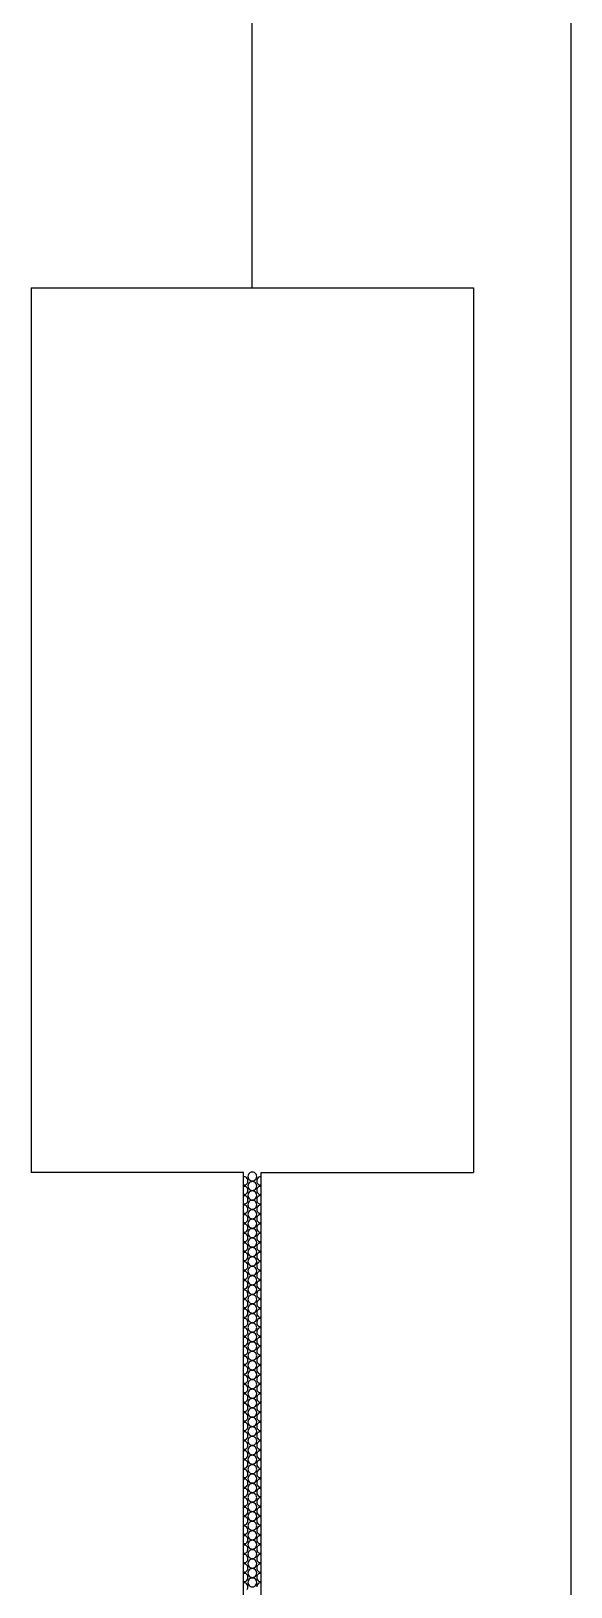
# Model space of a CAD drawing. Extents: x 0 to 40, y 0 to 70.
# Drawn here: x 33.9 to 40, y 16.72 to 34.3 of the extents above; entities that cross this region are included whole.
import ezdxf

# ---------------------------------------------------------------- set-up
doc = ezdxf.new("R2010")
doc.units = 0
doc.header["$MEASUREMENT"] = 0
doc.layers.add('AL_FOIL', color=2, linetype='CONTINUOUS')

msp = doc.modelspace()

# ---------------------------------------------------------------- linework, layer by layer
at = {"layer": 'AL_FOIL', "linetype": 'Continuous'}
msp.add_line((40, 70), (40, 0), dxfattribs=at)
at = {"layer": 'AL_FOIL'}
for p, q in [((36.4, 31.4), (36.4, 38.6)), ((33.9, 31.4), (38.9, 31.4)), ((33.9, 31.4), (33.9, 21.4)), ((38.9, 31.4), (38.9, 21.4)), ((36.3, 21.4), (33.9, 21.4)), ((36.3, 12.5), (36.3, 21.4)), ((36.5, 12.5), (36.5, 21.4)), ((36.5, 21.4), (38.9, 21.4))]:
    msp.add_line(p, q, dxfattribs=at)
for centre, radius, start, end in [((36.313, 21.311), 0.0402, 90, 109.1066), ((36.313, 21.319), 0.0327, 68.794, 90), ((36.313, 21.317), 0.0345, 30, 68.794), ((36.313, 21.295), 0.0345, 291.206, 330), ((36.293, 21.306), 0.0568, 360, 30), ((36.293, 21.306), 0.0568, 330, 0), ((36.4, 21.356), 0.05, 150, 180), ((36.4, 21.356), 0.05, 180, 210), ((36.4, 21.356), 0.05, 120, 150), ((36.4, 21.356), 0.05, 210, 240), ((36.4, 21.249), 0.05, 120, 150), ((36.4, 21.356), 0.05, 90, 120), ((36.4, 21.356), 0.05, 240, 270), ((36.4, 21.249), 0.05, 90, 120), ((36.4, 21.356), 0.05, 60, 90), ((36.4, 21.356), 0.05, 270, 300), ((36.4, 21.249), 0.05, 60, 90), ((36.4, 21.356), 0.05, 30, 60), ((36.4, 21.356), 0.05, 300, 330), ((36.4, 21.249), 0.05, 30, 60), ((36.4, 21.356), 0.05, 0, 30), ((36.4, 21.356), 0.05, 330, 0), ((36.507, 21.306), 0.0568, 150, 180), ((36.507, 21.306), 0.0568, 180, 210), ((36.487, 21.317), 0.0345, 111.206, 150), ((36.487, 21.295), 0.0345, 210, 248.794), ((36.487, 21.319), 0.0327, 90, 111.206), ((36.487, 21.311), 0.0402, 70.8934, 90), ((36.313, 21.301), 0.0402, 250.8934, 270), ((36.313, 21.204), 0.0402, 90, 109.1066), ((36.313, 21.194), 0.0402, 250.8934, 270), ((36.313, 21.098), 0.0402, 90, 109.1066), ((36.313, 21.293), 0.0327, 270, 291.206), ((36.313, 21.212), 0.0327, 68.794, 90), ((36.313, 21.186), 0.0327, 270, 291.206), ((36.313, 21.105), 0.0327, 68.794, 90), ((36.313, 21.21), 0.0345, 30, 68.794), ((36.313, 21.188), 0.0345, 291.206, 330), ((36.313, 21.104), 0.0345, 30, 68.794), ((36.293, 21.199), 0.0568, 0, 30), ((36.293, 21.199), 0.0568, 330, 0), ((36.293, 21.092), 0.0568, 0, 30), ((36.4, 21.249), 0.05, 150, 180), ((36.4, 21.249), 0.05, 180, 210), ((36.4, 21.142), 0.05, 150, 180), ((36.4, 21.142), 0.05, 180, 210), ((36.4, 21.249), 0.05, 210, 240), ((36.4, 21.142), 0.05, 120, 150), ((36.4, 21.142), 0.05, 210, 240), ((36.4, 21.249), 0.05, 240, 270), ((36.4, 21.142), 0.05, 90, 120), ((36.4, 21.142), 0.05, 240, 270), ((36.4, 21.249), 0.05, 270, 300), ((36.4, 21.142), 0.05, 60, 90), ((36.4, 21.142), 0.05, 270, 300), ((36.4, 21.249), 0.05, 300, 330), ((36.4, 21.142), 0.05, 30, 60), ((36.4, 21.142), 0.05, 300, 330), ((36.4, 21.249), 0.05, 0, 30), ((36.4, 21.249), 0.05, 330, 0), ((36.4, 21.142), 0.05, 0, 30), ((36.4, 21.142), 0.05, 330, 0), ((36.507, 21.199), 0.0568, 150, 180), ((36.507, 21.199), 0.0568, 180, 210), ((36.507, 21.092), 0.0568, 150, 180), ((36.487, 21.21), 0.0345, 111.206, 150), ((36.487, 21.188), 0.0345, 210, 248.794), ((36.487, 21.104), 0.0345, 111.206, 150), ((36.487, 21.293), 0.0327, 248.794, 270), ((36.487, 21.212), 0.0327, 90, 111.206), ((36.487, 21.186), 0.0327, 248.794, 270), ((36.487, 21.105), 0.0327, 90, 111.206), ((36.487, 21.301), 0.0402, 270, 289.1066), ((36.487, 21.204), 0.0402, 70.8934, 90), ((36.487, 21.194), 0.0402, 270, 289.1066), ((36.487, 21.098), 0.0402, 70.8934, 90), ((36.313, 21.087), 0.0402, 250.8934, 270), ((36.313, 20.991), 0.0402, 90, 109.1066), ((36.313, 20.98), 0.0402, 250.8934, 270), ((36.313, 20.884), 0.0402, 90, 109.1066), ((36.313, 21.08), 0.0327, 270, 291.206), ((36.313, 20.999), 0.0327, 68.794, 90), ((36.313, 20.973), 0.0327, 270, 291.206), ((36.313, 20.892), 0.0327, 68.794, 90), ((36.313, 21.081), 0.0345, 291.206, 330), ((36.313, 20.997), 0.0345, 30, 68.794), ((36.313, 20.975), 0.0345, 291.206, 330), ((36.293, 21.092), 0.0568, 330, 360), ((36.293, 20.986), 0.0568, 0, 30), ((36.293, 20.986), 0.0568, 330, 360), ((36.4, 21.036), 0.05, 150, 180), ((36.4, 21.036), 0.05, 180, 210), ((36.4, 20.929), 0.05, 150, 180), ((36.4, 20.929), 0.05, 180, 210), ((36.4, 21.036), 0.05, 120, 150), ((36.4, 21.036), 0.05, 210, 240), ((36.4, 20.929), 0.05, 120, 150), ((36.4, 21.036), 0.05, 90, 120), ((36.4, 21.036), 0.05, 240, 270), ((36.4, 20.929), 0.05, 90, 120), ((36.4, 21.036), 0.05, 60, 90), ((36.4, 21.036), 0.05, 270, 300), ((36.4, 20.929), 0.05, 60, 90), ((36.4, 21.036), 0.05, 30, 60), ((36.4, 21.036), 0.05, 300, 330), ((36.4, 20.929), 0.05, 30, 60), ((36.4, 21.036), 0.05, 0, 30), ((36.4, 21.036), 0.05, 330, 0), ((36.4, 20.929), 0.05, 360, 30), ((36.4, 20.929), 0.05, 330, 0), ((36.507, 21.092), 0.0568, 180, 210), ((36.507, 20.986), 0.0568, 150, 180), ((36.507, 20.986), 0.0568, 180, 210), ((36.487, 21.081), 0.0345, 210, 248.794), ((36.487, 20.997), 0.0345, 111.206, 150), ((36.487, 20.975), 0.0345, 210, 248.794), ((36.487, 21.08), 0.0327, 248.794, 270), ((36.487, 20.999), 0.0327, 90, 111.206), ((36.487, 20.973), 0.0327, 248.794, 270), ((36.487, 20.892), 0.0327, 90, 111.206), ((36.487, 21.087), 0.0402, 270, 289.1066), ((36.487, 20.991), 0.0402, 70.8934, 90), ((36.487, 20.98), 0.0402, 270, 289.1066), ((36.487, 20.884), 0.0402, 70.8934, 90), ((36.313, 20.874), 0.0402, 250.8934, 270), ((36.313, 20.778), 0.0402, 90, 109.1066), ((36.313, 20.866), 0.0327, 270, 291.206), ((36.313, 20.785), 0.0327, 68.794, 90), ((36.313, 20.89), 0.0345, 30, 68.794), ((36.313, 20.868), 0.0345, 291.206, 330), ((36.313, 20.784), 0.0345, 30, 68.794), ((36.293, 20.879), 0.0568, 0, 30), ((36.293, 20.879), 0.0568, 330, 360), ((36.293, 20.772), 0.0568, 360, 30), ((36.293, 20.772), 0.0568, 330, 0), ((36.4, 20.822), 0.05, 150, 180), ((36.4, 20.822), 0.05, 180, 210), ((36.4, 20.929), 0.05, 210, 240), ((36.4, 20.822), 0.05, 120, 150), ((36.4, 20.822), 0.05, 210, 240), ((36.4, 20.716), 0.05, 120, 150), ((36.4, 20.929), 0.05, 240, 270), ((36.4, 20.822), 0.05, 90, 120), ((36.4, 20.822), 0.05, 240, 270), ((36.4, 20.716), 0.05, 90, 120), ((36.4, 20.929), 0.05, 270, 300), ((36.4, 20.822), 0.05, 60, 90), ((36.4, 20.822), 0.05, 270, 300), ((36.4, 20.716), 0.05, 60, 90), ((36.4, 20.929), 0.05, 300, 330), ((36.4, 20.822), 0.05, 30, 60), ((36.4, 20.822), 0.05, 300, 330), ((36.4, 20.716), 0.05, 30, 60), ((36.4, 20.822), 0.05, 0, 30), ((36.4, 20.822), 0.05, 330, 360), ((36.507, 20.879), 0.0568, 150, 180), ((36.507, 20.879), 0.0568, 180, 210), ((36.507, 20.772), 0.0568, 150, 180), ((36.507, 20.772), 0.0568, 180, 210), ((36.487, 20.89), 0.0345, 111.206, 150), ((36.487, 20.868), 0.0345, 210, 248.794), ((36.487, 20.784), 0.0345, 111.206, 150), ((36.487, 20.866), 0.0327, 248.794, 270), ((36.487, 20.785), 0.0327, 90, 111.206), ((36.487, 20.874), 0.0402, 270, 289.1066), ((36.487, 20.778), 0.0402, 70.8934, 90), ((36.313, 20.767), 0.0402, 250.8934, 270), ((36.313, 20.671), 0.0402, 90, 109.1066), ((36.313, 20.66), 0.0402, 250.8934, 270), ((36.313, 20.564), 0.0402, 90, 109.1066), ((36.313, 20.76), 0.0327, 270, 291.206), ((36.313, 20.678), 0.0327, 68.794, 90), ((36.313, 20.653), 0.0327, 270, 291.206), ((36.313, 20.572), 0.0327, 68.794, 90), ((36.313, 20.761), 0.0345, 291.206, 330), ((36.313, 20.677), 0.0345, 30, 68.794), ((36.313, 20.655), 0.0345, 291.206, 330), ((36.313, 20.57), 0.0345, 30, 68.794), ((36.293, 20.666), 0.0568, 0, 30), ((36.293, 20.666), 0.0568, 330, 0), ((36.293, 20.559), 0.0568, 0, 30), ((36.4, 20.716), 0.05, 150, 180), ((36.4, 20.716), 0.05, 180, 210), ((36.4, 20.609), 0.05, 150, 180), ((36.4, 20.609), 0.05, 180, 210), ((36.4, 20.716), 0.05, 210, 240), ((36.4, 20.609), 0.05, 120, 150), ((36.4, 20.609), 0.05, 210, 240), ((36.4, 20.716), 0.05, 240, 270), ((36.4, 20.609), 0.05, 90, 120), ((36.4, 20.716), 0.05, 270, 300), ((36.4, 20.609), 0.05, 60, 90), ((36.4, 20.716), 0.05, 300, 330), ((36.4, 20.609), 0.05, 30, 60), ((36.4, 20.609), 0.05, 300, 330), ((36.4, 20.716), 0.05, 360, 30), ((36.4, 20.716), 0.05, 330, 0), ((36.4, 20.609), 0.05, 0, 30), ((36.4, 20.609), 0.05, 330, 0), ((36.507, 20.666), 0.0568, 150, 180), ((36.507, 20.666), 0.0568, 180, 210), ((36.507, 20.559), 0.0568, 150, 180), ((36.487, 20.761), 0.0345, 210, 248.794), ((36.487, 20.677), 0.0345, 111.206, 150), ((36.487, 20.655), 0.0345, 210, 248.794), ((36.487, 20.57), 0.0345, 111.206, 150), ((36.487, 20.76), 0.0327, 248.794, 270), ((36.487, 20.678), 0.0327, 90, 111.206), ((36.487, 20.653), 0.0327, 248.794, 270), ((36.487, 20.572), 0.0327, 90, 111.206), ((36.487, 20.767), 0.0402, 270, 289.1066), ((36.487, 20.671), 0.0402, 70.8934, 90), ((36.487, 20.66), 0.0402, 270, 289.1066), ((36.487, 20.564), 0.0402, 70.8934, 90), ((36.313, 20.554), 0.0402, 250.8934, 270), ((36.313, 20.458), 0.0402, 90, 109.1066), ((36.313, 20.447), 0.0402, 250.8934, 270), ((36.313, 20.546), 0.0327, 270, 291.206), ((36.313, 20.465), 0.0327, 68.794, 90), ((36.313, 20.439), 0.0327, 270, 291.206), ((36.313, 20.548), 0.0345, 291.206, 330), ((36.313, 20.463), 0.0345, 30, 68.794), ((36.313, 20.441), 0.0345, 291.206, 330), ((36.293, 20.559), 0.0568, 330, 360), ((36.293, 20.452), 0.0568, 0, 30), ((36.293, 20.452), 0.0568, 330, 360), ((36.4, 20.502), 0.05, 150, 180), ((36.4, 20.502), 0.05, 180, 210), ((36.4, 20.396), 0.05, 150, 180), ((36.4, 20.396), 0.05, 180, 210), ((36.4, 20.502), 0.05, 120, 150), ((36.4, 20.502), 0.05, 210, 240), ((36.4, 20.396), 0.05, 120, 150), ((36.4, 20.609), 0.05, 240, 270), ((36.4, 20.502), 0.05, 90, 120), ((36.4, 20.502), 0.05, 240, 270), ((36.4, 20.396), 0.05, 90, 120), ((36.4, 20.609), 0.05, 270, 300), ((36.4, 20.502), 0.05, 60, 90), ((36.4, 20.502), 0.05, 270, 300), ((36.4, 20.396), 0.05, 60, 90), ((36.4, 20.502), 0.05, 30, 60), ((36.4, 20.502), 0.05, 300, 330), ((36.4, 20.396), 0.05, 30, 60), ((36.4, 20.502), 0.05, 360, 30), ((36.4, 20.502), 0.05, 330, 0), ((36.4, 20.396), 0.05, 0, 30), ((36.4, 20.396), 0.05, 330, 360), ((36.507, 20.559), 0.0568, 180, 210), ((36.507, 20.452), 0.0568, 150, 180), ((36.507, 20.452), 0.0568, 180, 210), ((36.487, 20.548), 0.0345, 210, 248.794), ((36.487, 20.463), 0.0345, 111.206, 150), ((36.487, 20.441), 0.0345, 210, 248.794), ((36.487, 20.546), 0.0327, 248.794, 270), ((36.487, 20.465), 0.0327, 90, 111.206), ((36.487, 20.439), 0.0327, 248.794, 270), ((36.487, 20.554), 0.0402, 270, 289.1066), ((36.487, 20.458), 0.0402, 70.8934, 90), ((36.487, 20.447), 0.0402, 270, 289.1066), ((36.313, 20.351), 0.0402, 90, 109.1066), ((36.313, 20.34), 0.0402, 250.8934, 270), ((36.313, 20.244), 0.0402, 90, 109.1066), ((36.313, 20.358), 0.0327, 68.794, 90), ((36.313, 20.333), 0.0327, 270, 291.206), ((36.313, 20.252), 0.0327, 68.794, 90), ((36.313, 20.357), 0.0345, 30, 68.794), ((36.313, 20.334), 0.0345, 291.206, 330), ((36.313, 20.25), 0.0345, 30, 68.794), ((36.293, 20.346), 0.0568, 0, 30), ((36.293, 20.346), 0.0568, 330, 360), ((36.293, 20.239), 0.0568, 360, 30), ((36.293, 20.239), 0.0568, 330, 360), ((36.4, 20.289), 0.05, 150, 180), ((36.4, 20.289), 0.05, 180, 210), ((36.4, 20.396), 0.05, 210, 240), ((36.4, 20.289), 0.05, 120, 150), ((36.4, 20.289), 0.05, 210, 240), ((36.4, 20.182), 0.05, 120, 150), ((36.4, 20.396), 0.05, 240, 270), ((36.4, 20.289), 0.05, 90, 120), ((36.4, 20.289), 0.05, 240, 270), ((36.4, 20.182), 0.05, 90, 120), ((36.4, 20.396), 0.05, 270, 300), ((36.4, 20.289), 0.05, 60, 90), ((36.4, 20.289), 0.05, 270, 300), ((36.4, 20.182), 0.05, 60, 90), ((36.4, 20.396), 0.05, 300, 330), ((36.4, 20.289), 0.05, 30, 60), ((36.4, 20.289), 0.05, 300, 330), ((36.4, 20.182), 0.05, 30, 60), ((36.4, 20.289), 0.05, 0, 30), ((36.4, 20.289), 0.05, 330, 360), ((36.507, 20.346), 0.0568, 150, 180), ((36.507, 20.346), 0.0568, 180, 210), ((36.507, 20.239), 0.0568, 150, 180), ((36.507, 20.239), 0.0568, 180, 210), ((36.487, 20.357), 0.0345, 111.206, 150), ((36.487, 20.334), 0.0345, 210, 248.794), ((36.487, 20.25), 0.0345, 111.206, 150), ((36.487, 20.358), 0.0327, 90, 111.206), ((36.487, 20.333), 0.0327, 248.794, 270), ((36.487, 20.252), 0.0327, 90, 111.206), ((36.487, 20.351), 0.0402, 70.8934, 90), ((36.487, 20.34), 0.0402, 270, 289.1066), ((36.487, 20.244), 0.0402, 70.8934, 90), ((36.313, 20.234), 0.0402, 250.8934, 270), ((36.313, 20.137), 0.0402, 90, 109.1066), ((36.313, 20.127), 0.0402, 250.8934, 270), ((36.313, 20.031), 0.0402, 90, 109.1066), ((36.313, 20.226), 0.0327, 270, 291.206), ((36.313, 20.145), 0.0327, 68.794, 90), ((36.313, 20.119), 0.0327, 270, 291.206), ((36.313, 20.038), 0.0327, 68.794, 90), ((36.313, 20.228), 0.0345, 291.206, 330), ((36.313, 20.143), 0.0345, 30, 68.794), ((36.313, 20.121), 0.0345, 291.206, 330), ((36.313, 20.037), 0.0345, 30, 68.794), ((36.293, 20.132), 0.0568, 360, 30), ((36.293, 20.132), 0.0568, 330, 0), ((36.293, 20.025), 0.0568, 360, 30), ((36.4, 20.182), 0.05, 150, 180), ((36.4, 20.182), 0.05, 180, 210), ((36.4, 20.076), 0.05, 150, 180), ((36.4, 20.076), 0.05, 180, 210), ((36.4, 20.182), 0.05, 210, 240), ((36.4, 20.076), 0.05, 120, 150), ((36.4, 20.076), 0.05, 210, 240), ((36.4, 20.182), 0.05, 240, 270), ((36.4, 20.076), 0.05, 90, 120), ((36.4, 20.182), 0.05, 270, 300), ((36.4, 20.076), 0.05, 60, 90), ((36.4, 20.182), 0.05, 300, 330), ((36.4, 20.076), 0.05, 30, 60), ((36.4, 20.076), 0.05, 300, 330), ((36.4, 20.182), 0.05, 360, 30), ((36.4, 20.182), 0.05, 330, 0), ((36.4, 20.076), 0.05, 0, 30), ((36.4, 20.076), 0.05, 330, 360), ((36.507, 20.132), 0.0568, 150, 180), ((36.507, 20.132), 0.0568, 180, 210), ((36.507, 20.025), 0.0568, 150, 180), ((36.487, 20.228), 0.0345, 210, 248.794), ((36.487, 20.143), 0.0345, 111.206, 150), ((36.487, 20.121), 0.0345, 210, 248.794), ((36.487, 20.037), 0.0345, 111.206, 150), ((36.487, 20.226), 0.0327, 248.794, 270), ((36.487, 20.145), 0.0327, 90, 111.206), ((36.487, 20.119), 0.0327, 248.794, 270), ((36.487, 20.038), 0.0327, 90, 111.206), ((36.487, 20.234), 0.0402, 270, 289.1066), ((36.487, 20.137), 0.0402, 70.8934, 90), ((36.487, 20.127), 0.0402, 270, 289.1066), ((36.487, 20.031), 0.0402, 70.8934, 90), ((36.313, 20.02), 0.0402, 250.8934, 270), ((36.313, 19.924), 0.0402, 90, 109.1066), ((36.313, 19.914), 0.0402, 250.8934, 270), ((36.313, 20.013), 0.0327, 270, 291.206), ((36.313, 19.932), 0.0327, 68.794, 90), ((36.313, 19.906), 0.0327, 270, 291.206), ((36.313, 20.014), 0.0345, 291.206, 330), ((36.313, 19.93), 0.0345, 30, 68.794), ((36.313, 19.908), 0.0345, 291.206, 330), ((36.293, 20.025), 0.0568, 330, 0), ((36.293, 19.919), 0.0568, 0, 30), ((36.293, 19.919), 0.0568, 330, 360), ((36.4, 19.969), 0.05, 150, 180), ((36.4, 19.969), 0.05, 180, 210), ((36.4, 19.862), 0.05, 150, 180), ((36.4, 19.969), 0.05, 120, 150), ((36.4, 19.969), 0.05, 210, 240), ((36.4, 19.862), 0.05, 120, 150), ((36.4, 20.076), 0.05, 240, 270), ((36.4, 19.969), 0.05, 90, 120), ((36.4, 19.969), 0.05, 240, 270), ((36.4, 19.862), 0.05, 90, 120), ((36.4, 20.076), 0.05, 270, 300), ((36.4, 19.969), 0.05, 60, 90), ((36.4, 19.969), 0.05, 270, 300), ((36.4, 19.862), 0.05, 60, 90), ((36.4, 19.969), 0.05, 30, 60), ((36.4, 19.969), 0.05, 300, 330), ((36.4, 19.862), 0.05, 30, 60), ((36.4, 19.969), 0.05, 0, 30), ((36.4, 19.969), 0.05, 330, 360), ((36.4, 19.862), 0.05, 360, 30), ((36.507, 20.025), 0.0568, 180, 210), ((36.507, 19.919), 0.0568, 150, 180), ((36.507, 19.919), 0.0568, 180, 210), ((36.487, 20.014), 0.0345, 210, 248.794), ((36.487, 19.93), 0.0345, 111.206, 150), ((36.487, 19.908), 0.0345, 210, 248.794), ((36.487, 20.013), 0.0327, 248.794, 270), ((36.487, 19.932), 0.0327, 90, 111.206), ((36.487, 19.906), 0.0327, 248.794, 270), ((36.487, 20.02), 0.0402, 270, 289.1066), ((36.487, 19.924), 0.0402, 70.8934, 90), ((36.487, 19.914), 0.0402, 270, 289.1066), ((36.313, 19.817), 0.0402, 90, 109.1066), ((36.313, 19.807), 0.0402, 250.8934, 270), ((36.313, 19.711), 0.0402, 90, 109.1066), ((36.313, 19.825), 0.0327, 68.794, 90), ((36.313, 19.799), 0.0327, 270, 291.206), ((36.313, 19.718), 0.0327, 68.794, 90), ((36.313, 19.823), 0.0345, 30, 68.794), ((36.313, 19.801), 0.0345, 291.206, 330), ((36.313, 19.717), 0.0345, 30, 68.794), ((36.293, 19.812), 0.0568, 360, 30), ((36.293, 19.812), 0.0568, 330, 0), ((36.293, 19.705), 0.0568, 360, 30), ((36.293, 19.705), 0.0568, 330, 360), ((36.4, 19.862), 0.05, 180, 210), ((36.4, 19.755), 0.05, 150, 180), ((36.4, 19.755), 0.05, 180, 210), ((36.4, 19.862), 0.05, 210, 240), ((36.4, 19.755), 0.05, 120, 150), ((36.4, 19.755), 0.05, 210, 240), ((36.4, 19.862), 0.05, 240, 270), ((36.4, 19.755), 0.05, 90, 120), ((36.4, 19.755), 0.05, 240, 270), ((36.4, 19.649), 0.05, 90, 120), ((36.4, 19.862), 0.05, 270, 300), ((36.4, 19.755), 0.05, 60, 90), ((36.4, 19.755), 0.05, 270, 300), ((36.4, 19.649), 0.05, 60, 90), ((36.4, 19.862), 0.05, 300, 330), ((36.4, 19.755), 0.05, 30, 60), ((36.4, 19.755), 0.05, 300, 330), ((36.4, 19.862), 0.05, 330, 0), ((36.4, 19.755), 0.05, 360, 30), ((36.4, 19.755), 0.05, 330, 0), ((36.507, 19.812), 0.0568, 150, 180), ((36.507, 19.812), 0.0568, 180, 210), ((36.507, 19.705), 0.0568, 150, 180), ((36.507, 19.705), 0.0568, 180, 210), ((36.487, 19.823), 0.0345, 111.206, 150), ((36.487, 19.801), 0.0345, 210, 248.794), ((36.487, 19.717), 0.0345, 111.206, 150), ((36.487, 19.825), 0.0327, 90, 111.206), ((36.487, 19.799), 0.0327, 248.794, 270), ((36.487, 19.718), 0.0327, 90, 111.206), ((36.487, 19.817), 0.0402, 70.8934, 90), ((36.487, 19.807), 0.0402, 270, 289.1066), ((36.487, 19.711), 0.0402, 70.8934, 90), ((36.313, 19.7), 0.0402, 250.8934, 270), ((36.313, 19.604), 0.0402, 90, 109.1066), ((36.313, 19.593), 0.0402, 250.8934, 270), ((36.313, 19.497), 0.0402, 90, 109.1066), ((36.313, 19.693), 0.0327, 270, 291.206), ((36.313, 19.612), 0.0327, 68.794, 90), ((36.313, 19.586), 0.0327, 270, 291.206), ((36.313, 19.505), 0.0327, 68.794, 90), ((36.313, 19.694), 0.0345, 291.206, 330), ((36.313, 19.61), 0.0345, 30, 68.794), ((36.313, 19.588), 0.0345, 291.206, 330), ((36.313, 19.503), 0.0345, 30, 68.794), ((36.293, 19.599), 0.0568, 360, 30), ((36.293, 19.599), 0.0568, 330, 0), ((36.293, 19.492), 0.0568, 360, 30), ((36.4, 19.649), 0.05, 150, 180), ((36.4, 19.649), 0.05, 180, 210), ((36.4, 19.542), 0.05, 150, 180), ((36.4, 19.542), 0.05, 180, 210), ((36.4, 19.649), 0.05, 120, 150), ((36.4, 19.649), 0.05, 210, 240), ((36.4, 19.542), 0.05, 120, 150), ((36.4, 19.542), 0.05, 210, 240), ((36.4, 19.649), 0.05, 240, 270), ((36.4, 19.542), 0.05, 90, 120), ((36.4, 19.649), 0.05, 270, 300), ((36.4, 19.542), 0.05, 60, 90), ((36.4, 19.649), 0.05, 30, 60), ((36.4, 19.649), 0.05, 300, 330), ((36.4, 19.542), 0.05, 30, 60), ((36.4, 19.542), 0.05, 300, 330), ((36.4, 19.649), 0.05, 360, 30), ((36.4, 19.649), 0.05, 330, 0), ((36.4, 19.542), 0.05, 360, 30), ((36.4, 19.542), 0.05, 330, 360), ((36.507, 19.599), 0.0568, 150, 180), ((36.507, 19.599), 0.0568, 180, 210), ((36.507, 19.492), 0.0568, 150, 180), ((36.487, 19.694), 0.0345, 210, 248.794), ((36.487, 19.61), 0.0345, 111.206, 150), ((36.487, 19.588), 0.0345, 210, 248.794), ((36.487, 19.503), 0.0345, 111.206, 150), ((36.487, 19.693), 0.0327, 248.794, 270), ((36.487, 19.612), 0.0327, 90, 111.206), ((36.487, 19.586), 0.0327, 248.794, 270), ((36.487, 19.505), 0.0327, 90, 111.206), ((36.487, 19.7), 0.0402, 270, 289.1066), ((36.487, 19.604), 0.0402, 70.8934, 90), ((36.487, 19.593), 0.0402, 270, 289.1066), ((36.487, 19.497), 0.0402, 70.8934, 90), ((36.313, 19.487), 0.0402, 250.8934, 270), ((36.313, 19.391), 0.0402, 90, 109.1066), ((36.313, 19.38), 0.0402, 250.8934, 270), ((36.313, 19.479), 0.0327, 270, 291.206), ((36.313, 19.398), 0.0327, 68.794, 90), ((36.313, 19.373), 0.0327, 270, 291.206), ((36.313, 19.481), 0.0345, 291.206, 330), ((36.313, 19.396), 0.0345, 30, 68.794), ((36.313, 19.374), 0.0345, 291.206, 330), ((36.293, 19.492), 0.0568, 330, 0), ((36.293, 19.385), 0.0568, 0, 30), ((36.293, 19.385), 0.0568, 330, 360), ((36.4, 19.435), 0.05, 150, 180), ((36.4, 19.435), 0.05, 180, 210), ((36.4, 19.329), 0.05, 150, 180), ((36.4, 19.435), 0.05, 120, 150), ((36.4, 19.435), 0.05, 210, 240), ((36.4, 19.329), 0.05, 120, 150), ((36.4, 19.542), 0.05, 240, 270), ((36.4, 19.435), 0.05, 90, 120), ((36.4, 19.435), 0.05, 240, 270), ((36.4, 19.329), 0.05, 90, 120), ((36.4, 19.542), 0.05, 270, 300), ((36.4, 19.435), 0.05, 60, 90), ((36.4, 19.435), 0.05, 270, 300), ((36.4, 19.329), 0.05, 60, 90), ((36.4, 19.435), 0.05, 30, 60), ((36.4, 19.435), 0.05, 300, 330), ((36.4, 19.329), 0.05, 30, 60), ((36.4, 19.435), 0.05, 0, 30), ((36.4, 19.435), 0.05, 330, 360), ((36.4, 19.329), 0.05, 360, 30), ((36.507, 19.492), 0.0568, 180, 210), ((36.507, 19.385), 0.0568, 150, 180), ((36.507, 19.385), 0.0568, 180, 210), ((36.487, 19.481), 0.0345, 210, 248.794), ((36.487, 19.396), 0.0345, 111.206, 150), ((36.487, 19.374), 0.0345, 210, 248.794), ((36.487, 19.479), 0.0327, 248.794, 270), ((36.487, 19.398), 0.0327, 90, 111.206), ((36.487, 19.373), 0.0327, 248.794, 270), ((36.487, 19.487), 0.0402, 270, 289.1066), ((36.487, 19.391), 0.0402, 70.8934, 90), ((36.487, 19.38), 0.0402, 270, 289.1066), ((36.313, 19.284), 0.0402, 90, 109.1066), ((36.313, 19.273), 0.0402, 250.8934, 270), ((36.313, 19.177), 0.0402, 90, 109.1066), ((36.313, 19.291), 0.0327, 68.794, 90), ((36.313, 19.266), 0.0327, 270, 291.206), ((36.313, 19.185), 0.0327, 68.794, 90), ((36.313, 19.29), 0.0345, 30, 68.794), ((36.313, 19.267), 0.0345, 291.206, 330), ((36.313, 19.183), 0.0345, 30, 68.794), ((36.293, 19.279), 0.0568, 0, 30), ((36.293, 19.279), 0.0568, 330, 0), ((36.293, 19.172), 0.0568, 0, 30), ((36.293, 19.172), 0.0568, 330, 360), ((36.4, 19.329), 0.05, 180, 210), ((36.4, 19.222), 0.05, 150, 180), ((36.4, 19.222), 0.05, 180, 210), ((36.4, 19.329), 0.05, 210, 240), ((36.4, 19.222), 0.05, 120, 150), ((36.4, 19.222), 0.05, 210, 240), ((36.4, 19.329), 0.05, 240, 270), ((36.4, 19.222), 0.05, 90, 120), ((36.4, 19.222), 0.05, 240, 270), ((36.4, 19.115), 0.05, 90, 120), ((36.4, 19.329), 0.05, 270, 300), ((36.4, 19.222), 0.05, 60, 90), ((36.4, 19.222), 0.05, 270, 300), ((36.4, 19.115), 0.05, 60, 90), ((36.4, 19.329), 0.05, 300, 330), ((36.4, 19.222), 0.05, 30, 60), ((36.4, 19.222), 0.05, 300, 330), ((36.4, 19.329), 0.05, 330, 360), ((36.4, 19.222), 0.05, 360, 30), ((36.4, 19.222), 0.05, 330, 0), ((36.507, 19.279), 0.0568, 150, 180), ((36.507, 19.279), 0.0568, 180, 210), ((36.507, 19.172), 0.0568, 150, 180), ((36.507, 19.172), 0.0568, 180, 210), ((36.487, 19.29), 0.0345, 111.206, 150), ((36.487, 19.267), 0.0345, 210, 248.794), ((36.487, 19.183), 0.0345, 111.206, 150), ((36.487, 19.291), 0.0327, 90, 111.206), ((36.487, 19.266), 0.0327, 248.794, 270), ((36.487, 19.185), 0.0327, 90, 111.206), ((36.487, 19.284), 0.0402, 70.8934, 90), ((36.487, 19.273), 0.0402, 270, 289.1066), ((36.487, 19.177), 0.0402, 70.8934, 90), ((36.313, 19.167), 0.0402, 250.8934, 270), ((36.313, 19.071), 0.0402, 90, 109.1066), ((36.313, 19.06), 0.0402, 250.8934, 270), ((36.313, 18.964), 0.0402, 90, 109.1066), ((36.313, 19.159), 0.0327, 270, 291.206), ((36.313, 19.078), 0.0327, 68.794, 90), ((36.313, 19.052), 0.0327, 270, 291.206), ((36.313, 18.971), 0.0327, 68.794, 90), ((36.313, 19.161), 0.0345, 291.206, 330), ((36.313, 19.076), 0.0345, 30, 68.794), ((36.313, 19.054), 0.0345, 291.206, 330), ((36.313, 18.97), 0.0345, 30, 68.794), ((36.293, 19.065), 0.0568, 360, 30), ((36.293, 19.065), 0.0568, 330, 0), ((36.4, 19.115), 0.05, 150, 180), ((36.4, 19.115), 0.05, 180, 210), ((36.4, 19.009), 0.05, 150, 180), ((36.4, 19.009), 0.05, 180, 210), ((36.4, 19.115), 0.05, 120, 150), ((36.4, 19.115), 0.05, 210, 240), ((36.4, 19.009), 0.05, 120, 150), ((36.4, 19.115), 0.05, 240, 270), ((36.4, 19.009), 0.05, 90, 120), ((36.4, 19.115), 0.05, 270, 300), ((36.4, 19.009), 0.05, 60, 90), ((36.4, 19.115), 0.05, 30, 60), ((36.4, 19.115), 0.05, 300, 330), ((36.4, 19.009), 0.05, 30, 60), ((36.4, 19.115), 0.05, 360, 30), ((36.4, 19.115), 0.05, 330, 0), ((36.4, 19.009), 0.05, 360, 30), ((36.4, 19.009), 0.05, 330, 0), ((36.507, 19.065), 0.0568, 150, 180), ((36.507, 19.065), 0.0568, 180, 210), ((36.487, 19.161), 0.0345, 210, 248.794), ((36.487, 19.076), 0.0345, 111.206, 150), ((36.487, 19.054), 0.0345, 210, 248.794), ((36.487, 18.97), 0.0345, 111.206, 150), ((36.487, 19.159), 0.0327, 248.794, 270), ((36.487, 19.078), 0.0327, 90, 111.206), ((36.487, 19.052), 0.0327, 248.794, 270), ((36.487, 18.971), 0.0327, 90, 111.206), ((36.487, 19.167), 0.0402, 270, 289.1066), ((36.487, 19.071), 0.0402, 70.8934, 90), ((36.487, 19.06), 0.0402, 270, 289.1066), ((36.487, 18.964), 0.0402, 70.8934, 90), ((36.313, 18.953), 0.0402, 250.8934, 270), ((36.313, 18.857), 0.0402, 90, 109.1066), ((36.313, 18.946), 0.0327, 270, 291.206), ((36.313, 18.865), 0.0327, 68.794, 90), ((36.313, 18.947), 0.0345, 291.206, 330), ((36.313, 18.863), 0.0345, 30, 68.794), ((36.313, 18.841), 0.0345, 291.206, 330), ((36.293, 18.959), 0.0568, 360, 30), ((36.293, 18.959), 0.0568, 330, 0), ((36.293, 18.852), 0.0568, 360, 30), ((36.293, 18.852), 0.0568, 330, 0), ((36.4, 18.902), 0.05, 150, 180), ((36.4, 18.902), 0.05, 180, 210), ((36.4, 18.795), 0.05, 150, 180), ((36.4, 19.009), 0.05, 210, 240), ((36.4, 18.902), 0.05, 120, 150), ((36.4, 18.902), 0.05, 210, 240), ((36.4, 18.795), 0.05, 120, 150), ((36.4, 19.009), 0.05, 240, 270), ((36.4, 18.902), 0.05, 90, 120), ((36.4, 18.902), 0.05, 240, 270), ((36.4, 18.795), 0.05, 90, 120), ((36.4, 19.009), 0.05, 270, 300), ((36.4, 18.902), 0.05, 60, 90), ((36.4, 18.902), 0.05, 270, 300), ((36.4, 18.795), 0.05, 60, 90), ((36.4, 19.009), 0.05, 300, 330), ((36.4, 18.902), 0.05, 30, 60), ((36.4, 18.902), 0.05, 300, 330), ((36.4, 18.795), 0.05, 30, 60), ((36.4, 18.902), 0.05, 0, 30), ((36.4, 18.902), 0.05, 330, 360), ((36.4, 18.795), 0.05, 360, 30), ((36.507, 18.959), 0.0568, 150, 180), ((36.507, 18.959), 0.0568, 180, 210), ((36.507, 18.852), 0.0568, 150, 180), ((36.507, 18.852), 0.0568, 180, 210), ((36.487, 18.947), 0.0345, 210, 248.794), ((36.487, 18.863), 0.0345, 111.206, 150), ((36.487, 18.841), 0.0345, 210, 248.794), ((36.487, 18.946), 0.0327, 248.794, 270), ((36.487, 18.865), 0.0327, 90, 111.206), ((36.487, 18.953), 0.0402, 270, 289.1066), ((36.487, 18.857), 0.0402, 70.8934, 90), ((36.313, 18.847), 0.0402, 250.8934, 270), ((36.313, 18.75), 0.0402, 90, 109.1066), ((36.313, 18.74), 0.0402, 250.8934, 270), ((36.313, 18.644), 0.0402, 90, 109.1066), ((36.313, 18.839), 0.0327, 270, 291.206), ((36.313, 18.758), 0.0327, 68.794, 90), ((36.313, 18.732), 0.0327, 270, 291.206), ((36.313, 18.651), 0.0327, 68.794, 90), ((36.313, 18.756), 0.0345, 30, 68.794), ((36.313, 18.734), 0.0345, 291.206, 330), ((36.313, 18.65), 0.0345, 30, 68.794), ((36.293, 18.745), 0.0568, 0, 30), ((36.293, 18.745), 0.0568, 330, 0), ((36.293, 18.638), 0.0568, 0, 30), ((36.293, 18.638), 0.0568, 330, 360), ((36.4, 18.795), 0.05, 180, 210), ((36.4, 18.688), 0.05, 150, 180), ((36.4, 18.688), 0.05, 180, 210), ((36.4, 18.795), 0.05, 210, 240), ((36.4, 18.688), 0.05, 120, 150), ((36.4, 18.688), 0.05, 210, 240), ((36.4, 18.795), 0.05, 240, 270), ((36.4, 18.688), 0.05, 90, 120), ((36.4, 18.688), 0.05, 240, 270), ((36.4, 18.795), 0.05, 270, 300), ((36.4, 18.688), 0.05, 60, 90), ((36.4, 18.688), 0.05, 270, 300), ((36.4, 18.795), 0.05, 300, 330), ((36.4, 18.688), 0.05, 30, 60), ((36.4, 18.688), 0.05, 300, 330), ((36.4, 18.795), 0.05, 330, 0), ((36.4, 18.688), 0.05, 360, 30), ((36.4, 18.688), 0.05, 330, 0), ((36.507, 18.745), 0.0568, 150, 180), ((36.507, 18.745), 0.0568, 180, 210), ((36.507, 18.638), 0.0568, 150, 180), ((36.507, 18.638), 0.0568, 180, 210), ((36.487, 18.756), 0.0345, 111.206, 150), ((36.487, 18.734), 0.0345, 210, 248.794), ((36.487, 18.65), 0.0345, 111.206, 150), ((36.487, 18.839), 0.0327, 248.794, 270), ((36.487, 18.758), 0.0327, 90, 111.206), ((36.487, 18.732), 0.0327, 248.794, 270), ((36.487, 18.651), 0.0327, 90, 111.206), ((36.487, 18.847), 0.0402, 270, 289.1066), ((36.487, 18.75), 0.0402, 70.8934, 90), ((36.487, 18.74), 0.0402, 270, 289.1066), ((36.487, 18.644), 0.0402, 70.8934, 90), ((36.313, 18.633), 0.0402, 250.8934, 270), ((36.313, 18.537), 0.0402, 90, 109.1066), ((36.313, 18.526), 0.0402, 250.8934, 270), ((36.313, 18.43), 0.0402, 90, 109.1066), ((36.313, 18.626), 0.0327, 270, 291.206), ((36.313, 18.545), 0.0327, 68.794, 90), ((36.313, 18.519), 0.0327, 270, 291.206), ((36.313, 18.438), 0.0327, 68.794, 90), ((36.313, 18.627), 0.0345, 291.206, 330), ((36.313, 18.543), 0.0345, 30, 68.794), ((36.313, 18.521), 0.0345, 291.206, 330), ((36.313, 18.436), 0.0345, 30, 68.794), ((36.293, 18.532), 0.0568, 0, 30), ((36.293, 18.532), 0.0568, 330, 0), ((36.4, 18.582), 0.05, 150, 180), ((36.4, 18.582), 0.05, 180, 210), ((36.4, 18.475), 0.05, 150, 180), ((36.4, 18.475), 0.05, 180, 210), ((36.4, 18.582), 0.05, 120, 150), ((36.4, 18.582), 0.05, 210, 240), ((36.4, 18.475), 0.05, 120, 150), ((36.4, 18.582), 0.05, 90, 120), ((36.4, 18.582), 0.05, 240, 270), ((36.4, 18.475), 0.05, 90, 120), ((36.4, 18.582), 0.05, 60, 90), ((36.4, 18.582), 0.05, 270, 300), ((36.4, 18.475), 0.05, 60, 90), ((36.4, 18.582), 0.05, 30, 60), ((36.4, 18.582), 0.05, 300, 330), ((36.4, 18.475), 0.05, 30, 60), ((36.4, 18.582), 0.05, 0, 30), ((36.4, 18.582), 0.05, 330, 360), ((36.4, 18.475), 0.05, 0, 30), ((36.4, 18.475), 0.05, 330, 0), ((36.507, 18.532), 0.0568, 150, 180), ((36.507, 18.532), 0.0568, 180, 210), ((36.487, 18.627), 0.0345, 210, 248.794), ((36.487, 18.543), 0.0345, 111.206, 150), ((36.487, 18.521), 0.0345, 210, 248.794), ((36.487, 18.436), 0.0345, 111.206, 150), ((36.487, 18.626), 0.0327, 248.794, 270), ((36.487, 18.545), 0.0327, 90, 111.206), ((36.487, 18.519), 0.0327, 248.794, 270), ((36.487, 18.438), 0.0327, 90, 111.206), ((36.487, 18.633), 0.0402, 270, 289.1066), ((36.487, 18.537), 0.0402, 70.8934, 90), ((36.487, 18.526), 0.0402, 270, 289.1066), ((36.487, 18.43), 0.0402, 70.8934, 90), ((36.313, 18.42), 0.0402, 250.8934, 270), ((36.313, 18.324), 0.0402, 90, 109.1066), ((36.313, 18.412), 0.0327, 270, 291.206), ((36.313, 18.331), 0.0327, 68.794, 90), ((36.313, 18.414), 0.0345, 291.206, 330), ((36.313, 18.329), 0.0345, 30, 68.794), ((36.313, 18.307), 0.0345, 291.206, 330), ((36.293, 18.425), 0.0568, 360, 30), ((36.293, 18.425), 0.0568, 330, 0), ((36.293, 18.318), 0.0568, 360, 30), ((36.293, 18.318), 0.0568, 330, 0), ((36.4, 18.368), 0.05, 150, 180), ((36.4, 18.368), 0.05, 180, 210), ((36.4, 18.262), 0.05, 150, 180), ((36.4, 18.475), 0.05, 210, 240), ((36.4, 18.368), 0.05, 120, 150), ((36.4, 18.368), 0.05, 210, 240), ((36.4, 18.262), 0.05, 120, 150), ((36.4, 18.475), 0.05, 240, 270), ((36.4, 18.368), 0.05, 90, 120), ((36.4, 18.368), 0.05, 240, 270), ((36.4, 18.262), 0.05, 90, 120), ((36.4, 18.475), 0.05, 270, 300), ((36.4, 18.368), 0.05, 60, 90), ((36.4, 18.368), 0.05, 270, 300), ((36.4, 18.262), 0.05, 60, 90), ((36.4, 18.475), 0.05, 300, 330), ((36.4, 18.368), 0.05, 30, 60), ((36.4, 18.368), 0.05, 300, 330), ((36.4, 18.262), 0.05, 30, 60), ((36.4, 18.368), 0.05, 0, 30), ((36.4, 18.368), 0.05, 330, 0), ((36.4, 18.262), 0.05, 360, 30), ((36.507, 18.425), 0.0568, 150, 180), ((36.507, 18.425), 0.0568, 180, 210), ((36.507, 18.318), 0.0568, 150, 180), ((36.507, 18.318), 0.0568, 180, 210), ((36.487, 18.414), 0.0345, 210, 248.794), ((36.487, 18.329), 0.0345, 111.206, 150), ((36.487, 18.307), 0.0345, 210, 248.794), ((36.487, 18.412), 0.0327, 248.794, 270), ((36.487, 18.331), 0.0327, 90, 111.206), ((36.487, 18.42), 0.0402, 270, 289.1066), ((36.487, 18.324), 0.0402, 70.8934, 90), ((36.313, 18.313), 0.0402, 250.8934, 270), ((36.313, 18.217), 0.0402, 90, 109.1066), ((36.313, 18.206), 0.0402, 250.8934, 270), ((36.313, 18.11), 0.0402, 90, 109.1066), ((36.313, 18.306), 0.0327, 270, 291.206), ((36.313, 18.224), 0.0327, 68.794, 90), ((36.313, 18.199), 0.0327, 270, 291.206), ((36.313, 18.118), 0.0327, 68.794, 90), ((36.313, 18.223), 0.0345, 30, 68.794), ((36.313, 18.2), 0.0345, 291.206, 330), ((36.313, 18.116), 0.0345, 30, 68.794), ((36.293, 18.212), 0.0568, 360, 30), ((36.293, 18.212), 0.0568, 330, 0), ((36.293, 18.105), 0.0568, 360, 30), ((36.4, 18.262), 0.05, 180, 210), ((36.4, 18.155), 0.05, 150, 180), ((36.4, 18.155), 0.05, 180, 210), ((36.4, 18.262), 0.05, 210, 240), ((36.4, 18.155), 0.05, 120, 150), ((36.4, 18.155), 0.05, 210, 240), ((36.4, 18.262), 0.05, 240, 270), ((36.4, 18.155), 0.05, 90, 120), ((36.4, 18.155), 0.05, 240, 270), ((36.4, 18.262), 0.05, 270, 300), ((36.4, 18.155), 0.05, 60, 90), ((36.4, 18.155), 0.05, 270, 300), ((36.4, 18.262), 0.05, 300, 330), ((36.4, 18.155), 0.05, 30, 60), ((36.4, 18.155), 0.05, 300, 330), ((36.4, 18.262), 0.05, 330, 0), ((36.4, 18.155), 0.05, 360, 30), ((36.4, 18.155), 0.05, 330, 360), ((36.507, 18.212), 0.0568, 150, 180), ((36.507, 18.212), 0.0568, 180, 210), ((36.507, 18.105), 0.0568, 150, 180), ((36.487, 18.223), 0.0345, 111.206, 150), ((36.487, 18.2), 0.0345, 210, 248.794), ((36.487, 18.116), 0.0345, 111.206, 150), ((36.487, 18.306), 0.0327, 248.794, 270), ((36.487, 18.224), 0.0327, 90, 111.206), ((36.487, 18.199), 0.0327, 248.794, 270), ((36.487, 18.118), 0.0327, 90, 111.206), ((36.487, 18.313), 0.0402, 270, 289.1066), ((36.487, 18.217), 0.0402, 70.8934, 90), ((36.487, 18.206), 0.0402, 270, 289.1066), ((36.487, 18.11), 0.0402, 70.8934, 90), ((36.313, 18.1), 0.0402, 250.8934, 270), ((36.313, 18.004), 0.0402, 90, 109.1066), ((36.313, 17.993), 0.0402, 250.8934, 270), ((36.313, 17.897), 0.0402, 90, 109.1066), ((36.313, 18.092), 0.0327, 270, 291.206), ((36.313, 18.011), 0.0327, 68.794, 90), ((36.313, 17.985), 0.0327, 270, 291.206), ((36.313, 17.904), 0.0327, 68.794, 90), ((36.313, 18.094), 0.0345, 291.206, 330), ((36.313, 18.009), 0.0345, 30, 68.794), ((36.313, 17.987), 0.0345, 291.206, 330), ((36.313, 17.903), 0.0345, 30, 68.794), ((36.293, 18.105), 0.0568, 330, 360), ((36.293, 17.998), 0.0568, 360, 30), ((36.293, 17.998), 0.0568, 330, 0), ((36.4, 18.048), 0.05, 150, 180), ((36.4, 18.048), 0.05, 180, 210), ((36.4, 17.942), 0.05, 150, 180), ((36.4, 17.942), 0.05, 180, 210), ((36.4, 18.048), 0.05, 120, 150), ((36.4, 18.048), 0.05, 210, 240), ((36.4, 17.942), 0.05, 120, 150), ((36.4, 18.048), 0.05, 90, 120), ((36.4, 18.048), 0.05, 240, 270), ((36.4, 17.942), 0.05, 90, 120), ((36.4, 18.048), 0.05, 60, 90), ((36.4, 18.048), 0.05, 270, 300), ((36.4, 17.942), 0.05, 60, 90), ((36.4, 18.048), 0.05, 30, 60), ((36.4, 18.048), 0.05, 300, 330), ((36.4, 17.942), 0.05, 30, 60), ((36.4, 18.048), 0.05, 0, 30), ((36.4, 18.048), 0.05, 330, 360), ((36.4, 17.942), 0.05, 0, 30), ((36.4, 17.942), 0.05, 330, 360), ((36.507, 18.105), 0.0568, 180, 210), ((36.507, 17.998), 0.0568, 150, 180), ((36.507, 17.998), 0.0568, 180, 210), ((36.487, 18.094), 0.0345, 210, 248.794), ((36.487, 18.009), 0.0345, 111.206, 150), ((36.487, 17.987), 0.0345, 210, 248.794), ((36.487, 17.903), 0.0345, 111.206, 150), ((36.487, 18.092), 0.0327, 248.794, 270), ((36.487, 18.011), 0.0327, 90, 111.206), ((36.487, 17.985), 0.0327, 248.794, 270), ((36.487, 17.904), 0.0327, 90, 111.206), ((36.487, 18.1), 0.0402, 270, 289.1066), ((36.487, 18.004), 0.0402, 70.8934, 90), ((36.487, 17.993), 0.0402, 270, 289.1066), ((36.487, 17.897), 0.0402, 70.8934, 90), ((36.313, 17.886), 0.0402, 250.8934, 270), ((36.313, 17.79), 0.0402, 90, 109.1066), ((36.313, 17.879), 0.0327, 270, 291.206), ((36.313, 17.798), 0.0327, 68.794, 90), ((36.313, 17.88), 0.0345, 291.206, 330), ((36.313, 17.796), 0.0345, 30, 68.794), ((36.293, 17.892), 0.0568, 0, 30), ((36.293, 17.892), 0.0568, 330, 360), ((36.293, 17.785), 0.0568, 360, 30), ((36.293, 17.785), 0.0568, 330, 0), ((36.4, 17.835), 0.05, 150, 180), ((36.4, 17.835), 0.05, 180, 210), ((36.4, 17.942), 0.05, 210, 240), ((36.4, 17.835), 0.05, 120, 150), ((36.4, 17.835), 0.05, 210, 240), ((36.4, 17.728), 0.05, 120, 150), ((36.4, 17.942), 0.05, 240, 270), ((36.4, 17.835), 0.05, 90, 120), ((36.4, 17.835), 0.05, 240, 270), ((36.4, 17.728), 0.05, 90, 120), ((36.4, 17.942), 0.05, 270, 300), ((36.4, 17.835), 0.05, 60, 90), ((36.4, 17.835), 0.05, 270, 300), ((36.4, 17.728), 0.05, 60, 90), ((36.4, 17.942), 0.05, 300, 330), ((36.4, 17.835), 0.05, 30, 60), ((36.4, 17.835), 0.05, 300, 330), ((36.4, 17.728), 0.05, 30, 60), ((36.4, 17.835), 0.05, 360, 30), ((36.4, 17.835), 0.05, 330, 0), ((36.507, 17.892), 0.0568, 150, 180), ((36.507, 17.892), 0.0568, 180, 210), ((36.507, 17.785), 0.0568, 150, 180), ((36.507, 17.785), 0.0568, 180, 210), ((36.487, 17.88), 0.0345, 210, 248.794), ((36.487, 17.796), 0.0345, 111.206, 150), ((36.487, 17.879), 0.0327, 248.794, 270), ((36.487, 17.798), 0.0327, 90, 111.206), ((36.487, 17.886), 0.0402, 270, 289.1066), ((36.487, 17.79), 0.0402, 70.8934, 90), ((36.313, 17.78), 0.0402, 250.8934, 270), ((36.313, 17.683), 0.0402, 90, 109.1066), ((36.313, 17.673), 0.0402, 250.8934, 270), ((36.313, 17.577), 0.0402, 90, 109.1066), ((36.313, 17.772), 0.0327, 270, 291.206), ((36.313, 17.691), 0.0327, 68.794, 90), ((36.313, 17.665), 0.0327, 270, 291.206), ((36.313, 17.584), 0.0327, 68.794, 90), ((36.313, 17.774), 0.0345, 291.206, 330), ((36.313, 17.689), 0.0345, 30, 68.794), ((36.313, 17.667), 0.0345, 291.206, 330), ((36.313, 17.583), 0.0345, 30, 68.794), ((36.293, 17.678), 0.0568, 360, 30), ((36.293, 17.678), 0.0568, 330, 0), ((36.293, 17.571), 0.0568, 360, 30), ((36.4, 17.728), 0.05, 150, 180), ((36.4, 17.728), 0.05, 180, 210), ((36.4, 17.621), 0.05, 150, 180), ((36.4, 17.621), 0.05, 180, 210), ((36.4, 17.728), 0.05, 210, 240), ((36.4, 17.621), 0.05, 120, 150), ((36.4, 17.621), 0.05, 210, 240), ((36.4, 17.728), 0.05, 240, 270), ((36.4, 17.621), 0.05, 90, 120), ((36.4, 17.728), 0.05, 270, 300), ((36.4, 17.621), 0.05, 60, 90), ((36.4, 17.728), 0.05, 300, 330), ((36.4, 17.621), 0.05, 30, 60), ((36.4, 17.621), 0.05, 300, 330), ((36.4, 17.728), 0.05, 360, 30), ((36.4, 17.728), 0.05, 330, 0), ((36.4, 17.621), 0.05, 360, 30), ((36.4, 17.621), 0.05, 330, 0), ((36.507, 17.678), 0.0568, 150, 180), ((36.507, 17.678), 0.0568, 180, 210), ((36.507, 17.571), 0.0568, 150, 180), ((36.487, 17.774), 0.0345, 210, 248.794), ((36.487, 17.689), 0.0345, 111.206, 150), ((36.487, 17.667), 0.0345, 210, 248.794), ((36.487, 17.583), 0.0345, 111.206, 150), ((36.487, 17.772), 0.0327, 248.794, 270), ((36.487, 17.691), 0.0327, 90, 111.206), ((36.487, 17.665), 0.0327, 248.794, 270), ((36.487, 17.584), 0.0327, 90, 111.206), ((36.487, 17.78), 0.0402, 270, 289.1066), ((36.487, 17.683), 0.0402, 70.8934, 90), ((36.487, 17.673), 0.0402, 270, 289.1066), ((36.487, 17.577), 0.0402, 70.8934, 90), ((36.313, 17.566), 0.0402, 250.8934, 270), ((36.313, 17.47), 0.0402, 90, 109.1066), ((36.313, 17.459), 0.0402, 250.8934, 270), ((36.313, 17.559), 0.0327, 270, 291.206), ((36.313, 17.478), 0.0327, 68.794, 90), ((36.313, 17.452), 0.0327, 270, 291.206), ((36.313, 17.56), 0.0345, 291.206, 330), ((36.313, 17.476), 0.0345, 30, 68.794), ((36.313, 17.454), 0.0345, 291.206, 330), ((36.293, 17.571), 0.0568, 330, 0), ((36.293, 17.465), 0.0568, 0, 30), ((36.293, 17.465), 0.0568, 330, 0), ((36.4, 17.515), 0.05, 150, 180), ((36.4, 17.515), 0.05, 180, 210), ((36.4, 17.408), 0.05, 150, 180), ((36.4, 17.408), 0.05, 180, 210), ((36.4, 17.515), 0.05, 120, 150), ((36.4, 17.515), 0.05, 210, 240), ((36.4, 17.408), 0.05, 120, 150), ((36.4, 17.621), 0.05, 240, 270), ((36.4, 17.515), 0.05, 90, 120), ((36.4, 17.515), 0.05, 240, 270), ((36.4, 17.408), 0.05, 90, 120), ((36.4, 17.621), 0.05, 270, 300), ((36.4, 17.515), 0.05, 60, 90), ((36.4, 17.515), 0.05, 270, 300), ((36.4, 17.408), 0.05, 60, 90), ((36.4, 17.515), 0.05, 30, 60), ((36.4, 17.515), 0.05, 300, 330), ((36.4, 17.408), 0.05, 30, 60), ((36.4, 17.515), 0.05, 0, 30), ((36.4, 17.515), 0.05, 330, 360), ((36.4, 17.408), 0.05, 0, 30), ((36.4, 17.408), 0.05, 330, 360), ((36.507, 17.571), 0.0568, 180, 210), ((36.507, 17.465), 0.0568, 150, 180), ((36.507, 17.465), 0.0568, 180, 210), ((36.487, 17.56), 0.0345, 210, 248.794), ((36.487, 17.476), 0.0345, 111.206, 150), ((36.487, 17.454), 0.0345, 210, 248.794), ((36.487, 17.559), 0.0327, 248.794, 270), ((36.487, 17.478), 0.0327, 90, 111.206), ((36.487, 17.452), 0.0327, 248.794, 270), ((36.487, 17.566), 0.0402, 270, 289.1066), ((36.487, 17.47), 0.0402, 70.8934, 90), ((36.487, 17.459), 0.0402, 270, 289.1066), ((36.313, 17.363), 0.0402, 90, 109.1066), ((36.313, 17.353), 0.0402, 250.8934, 270), ((36.313, 17.257), 0.0402, 90, 109.1066), ((36.313, 17.371), 0.0327, 68.794, 90), ((36.313, 17.345), 0.0327, 270, 291.206), ((36.313, 17.264), 0.0327, 68.794, 90), ((36.313, 17.369), 0.0345, 30, 68.794), ((36.313, 17.347), 0.0345, 291.206, 330), ((36.313, 17.262), 0.0345, 30, 68.794), ((36.293, 17.358), 0.0568, 360, 30), ((36.293, 17.358), 0.0568, 330, 0), ((36.293, 17.251), 0.0568, 360, 30), ((36.293, 17.251), 0.0568, 330, 360), ((36.4, 17.301), 0.05, 150, 180), ((36.4, 17.301), 0.05, 180, 210), ((36.4, 17.408), 0.05, 210, 240), ((36.4, 17.301), 0.05, 120, 150), ((36.4, 17.301), 0.05, 210, 240), ((36.4, 17.195), 0.05, 120, 150), ((36.4, 17.408), 0.05, 240, 270), ((36.4, 17.301), 0.05, 90, 120), ((36.4, 17.301), 0.05, 240, 270), ((36.4, 17.195), 0.05, 90, 120), ((36.4, 17.408), 0.05, 270, 300), ((36.4, 17.301), 0.05, 60, 90), ((36.4, 17.301), 0.05, 270, 300), ((36.4, 17.195), 0.05, 60, 90), ((36.4, 17.408), 0.05, 300, 330), ((36.4, 17.301), 0.05, 30, 60), ((36.4, 17.301), 0.05, 300, 330), ((36.4, 17.195), 0.05, 30, 60), ((36.4, 17.301), 0.05, 360, 30), ((36.4, 17.301), 0.05, 330, 360), ((36.507, 17.358), 0.0568, 150, 180), ((36.507, 17.358), 0.0568, 180, 210), ((36.507, 17.251), 0.0568, 150, 180), ((36.507, 17.251), 0.0568, 180, 210), ((36.487, 17.369), 0.0345, 111.206, 150), ((36.487, 17.347), 0.0345, 210, 248.794), ((36.487, 17.262), 0.0345, 111.206, 150), ((36.487, 17.371), 0.0327, 90, 111.206), ((36.487, 17.345), 0.0327, 248.794, 270), ((36.487, 17.264), 0.0327, 90, 111.206), ((36.487, 17.363), 0.0402, 70.8934, 90), ((36.487, 17.353), 0.0402, 270, 289.1066), ((36.487, 17.257), 0.0402, 70.8934, 90), ((36.313, 17.246), 0.0402, 250.8934, 270), ((36.313, 17.15), 0.0402, 90, 109.1066), ((36.313, 17.139), 0.0402, 250.8934, 270), ((36.313, 17.043), 0.0402, 90, 109.1066), ((36.313, 17.239), 0.0327, 270, 291.206), ((36.313, 17.157), 0.0327, 68.794, 90), ((36.313, 17.132), 0.0327, 270, 291.206), ((36.313, 17.051), 0.0327, 68.794, 90), ((36.313, 17.24), 0.0345, 291.206, 330), ((36.313, 17.156), 0.0345, 30, 68.794), ((36.313, 17.133), 0.0345, 291.206, 330), ((36.313, 17.049), 0.0345, 30, 68.794), ((36.293, 17.145), 0.0568, 0, 30), ((36.293, 17.145), 0.0568, 330, 360), ((36.293, 17.038), 0.0568, 360, 30), ((36.4, 17.195), 0.05, 150, 180), ((36.4, 17.195), 0.05, 180, 210), ((36.4, 17.088), 0.05, 150, 180), ((36.4, 17.088), 0.05, 180, 210), ((36.4, 17.195), 0.05, 210, 240), ((36.4, 17.088), 0.05, 120, 150), ((36.4, 17.088), 0.05, 210, 240), ((36.4, 17.195), 0.05, 240, 270), ((36.4, 17.088), 0.05, 90, 120), ((36.4, 17.195), 0.05, 270, 300), ((36.4, 17.088), 0.05, 60, 90), ((36.4, 17.195), 0.05, 300, 330), ((36.4, 17.088), 0.05, 30, 60), ((36.4, 17.088), 0.05, 300, 330), ((36.4, 17.195), 0.05, 360, 30), ((36.4, 17.195), 0.05, 330, 0), ((36.4, 17.088), 0.05, 0, 30), ((36.4, 17.088), 0.05, 330, 360), ((36.507, 17.145), 0.0568, 150, 180), ((36.507, 17.145), 0.0568, 180, 210), ((36.507, 17.038), 0.0568, 150, 180), ((36.487, 17.24), 0.0345, 210, 248.794), ((36.487, 17.156), 0.0345, 111.206, 150), ((36.487, 17.133), 0.0345, 210, 248.794), ((36.487, 17.049), 0.0345, 111.206, 150), ((36.487, 17.239), 0.0327, 248.794, 270), ((36.487, 17.157), 0.0327, 90, 111.206), ((36.487, 17.132), 0.0327, 248.794, 270), ((36.487, 17.051), 0.0327, 90, 111.206), ((36.487, 17.246), 0.0402, 270, 289.1066), ((36.487, 17.15), 0.0402, 70.8934, 90), ((36.487, 17.139), 0.0402, 270, 289.1066), ((36.487, 17.043), 0.0402, 70.8934, 90), ((36.313, 17.033), 0.0402, 250.8934, 270), ((36.313, 16.937), 0.0402, 90, 109.1066), ((36.313, 16.926), 0.0402, 250.8934, 270), ((36.313, 17.025), 0.0327, 270, 291.206), ((36.313, 16.944), 0.0327, 68.794, 90), ((36.313, 16.918), 0.0327, 270, 291.206), ((36.313, 17.027), 0.0345, 291.206, 330), ((36.313, 16.942), 0.0345, 30, 68.794), ((36.313, 16.92), 0.0345, 291.206, 330), ((36.293, 17.038), 0.0568, 330, 360), ((36.293, 16.931), 0.0568, 0, 30), ((36.293, 16.931), 0.0568, 330, 0), ((36.4, 16.981), 0.05, 150, 180), ((36.4, 16.981), 0.05, 180, 210), ((36.4, 16.875), 0.05, 150, 180), ((36.4, 16.981), 0.05, 120, 150), ((36.4, 16.981), 0.05, 210, 240), ((36.4, 16.875), 0.05, 120, 150), ((36.4, 17.088), 0.05, 240, 270), ((36.4, 16.981), 0.05, 90, 120), ((36.4, 16.981), 0.05, 240, 270), ((36.4, 16.875), 0.05, 90, 120), ((36.4, 17.088), 0.05, 270, 300), ((36.4, 16.981), 0.05, 60, 90), ((36.4, 16.981), 0.05, 270, 300), ((36.4, 16.875), 0.05, 60, 90), ((36.4, 16.981), 0.05, 30, 60), ((36.4, 16.981), 0.05, 300, 330), ((36.4, 16.875), 0.05, 30, 60), ((36.4, 16.981), 0.05, 0, 30), ((36.4, 16.981), 0.05, 330, 360), ((36.4, 16.875), 0.05, 0, 30), ((36.507, 17.038), 0.0568, 180, 210), ((36.507, 16.931), 0.0568, 150, 180), ((36.507, 16.931), 0.0568, 180, 210), ((36.487, 17.027), 0.0345, 210, 248.794), ((36.487, 16.942), 0.0345, 111.206, 150), ((36.487, 16.92), 0.0345, 210, 248.794), ((36.487, 17.025), 0.0327, 248.794, 270), ((36.487, 16.944), 0.0327, 90, 111.206), ((36.487, 16.918), 0.0327, 248.794, 270), ((36.487, 17.033), 0.0402, 270, 289.1066), ((36.487, 16.937), 0.0402, 70.8934, 90), ((36.487, 16.926), 0.0402, 270, 289.1066), ((36.313, 16.83), 0.0402, 90, 109.1066), ((36.313, 16.819), 0.0402, 250.8934, 270), ((36.313, 16.723), 0.0402, 90, 109.1066), ((36.313, 16.837), 0.0327, 68.794, 90), ((36.313, 16.812), 0.0327, 270, 291.206), ((36.313, 16.731), 0.0327, 68.794, 90), ((36.313, 16.836), 0.0345, 30, 68.794), ((36.313, 16.813), 0.0345, 291.206, 330), ((36.313, 16.729), 0.0345, 30, 68.794), ((36.293, 16.825), 0.0568, 0, 30), ((36.293, 16.825), 0.0568, 330, 0), ((36.293, 16.718), 0.0568, 360, 30), ((36.293, 16.718), 0.0568, 330, 360), ((36.4, 16.875), 0.05, 180, 210), ((36.4, 16.768), 0.05, 150, 180), ((36.4, 16.768), 0.05, 180, 210), ((36.4, 16.875), 0.05, 210, 240), ((36.4, 16.768), 0.05, 120, 150), ((36.4, 16.768), 0.05, 210, 240), ((36.4, 16.875), 0.05, 240, 270), ((36.4, 16.768), 0.05, 90, 120), ((36.4, 16.768), 0.05, 240, 270), ((36.4, 16.875), 0.05, 270, 300), ((36.4, 16.768), 0.05, 60, 90), ((36.4, 16.768), 0.05, 270, 300), ((36.4, 16.875), 0.05, 300, 330), ((36.4, 16.768), 0.05, 30, 60), ((36.4, 16.768), 0.05, 300, 330), ((36.4, 16.875), 0.05, 330, 360), ((36.4, 16.768), 0.05, 360, 30), ((36.4, 16.768), 0.05, 330, 0), ((36.507, 16.825), 0.0568, 150, 180), ((36.507, 16.825), 0.0568, 180, 210), ((36.507, 16.718), 0.0568, 150, 180), ((36.487, 16.836), 0.0345, 111.206, 150), ((36.487, 16.813), 0.0345, 210, 248.794), ((36.487, 16.729), 0.0345, 111.206, 150), ((36.487, 16.837), 0.0327, 90, 111.206), ((36.487, 16.812), 0.0327, 248.794, 270), ((36.487, 16.731), 0.0327, 90, 111.206), ((36.487, 16.83), 0.0402, 70.8934, 90), ((36.487, 16.819), 0.0402, 270, 289.1066), ((36.487, 16.723), 0.0402, 70.8934, 90)]:
    msp.add_arc(centre, radius, start, end, dxfattribs=at)

doc.saveas('drawing.dxf')
